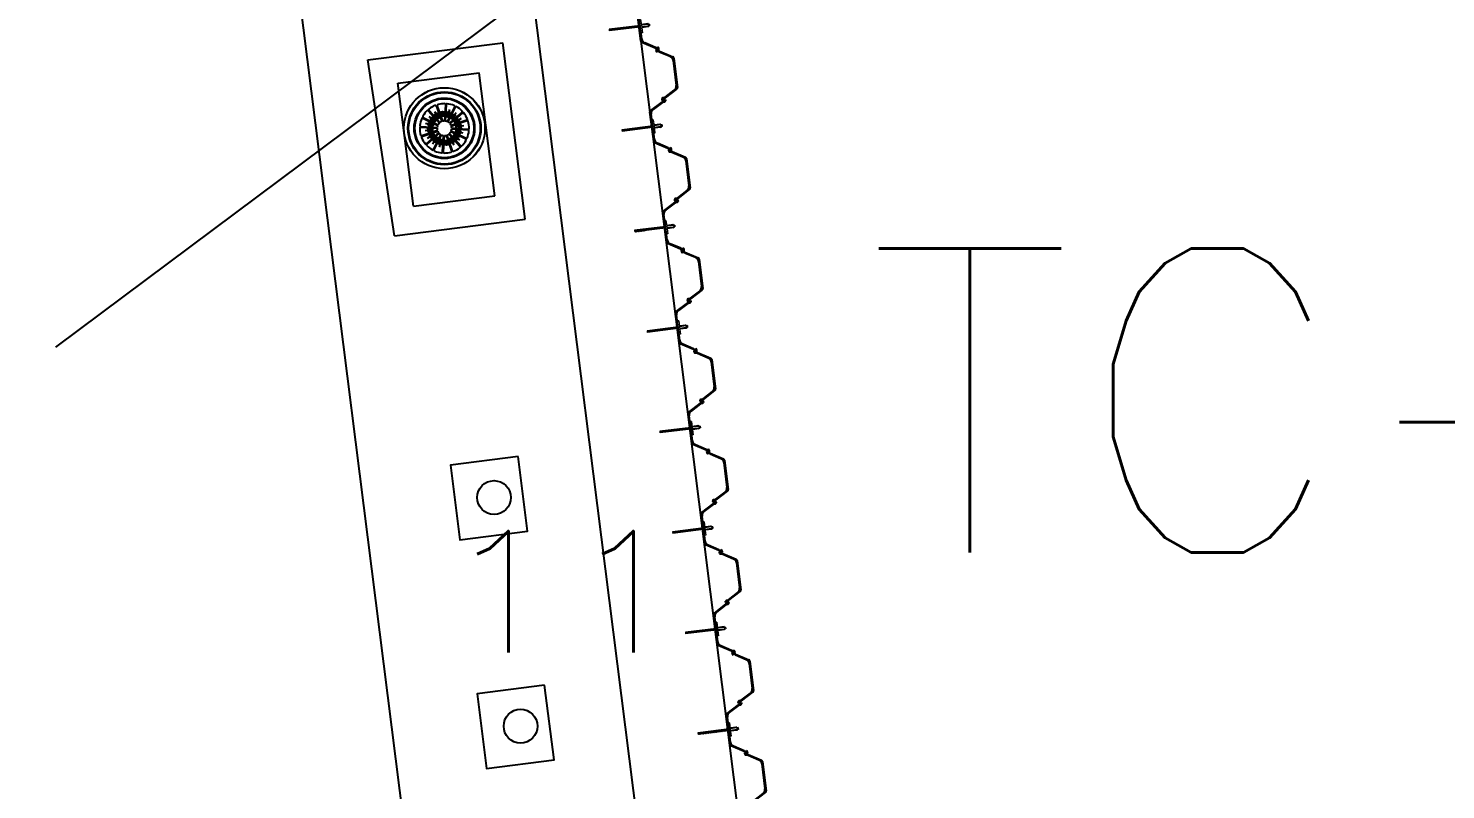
# Model space of a CAD drawing. Header units: inches. Extents: x 2621776591 to 2623670951, y 363331607 to 364354604.
# Drawn here: x 2622180913 to 2622201907, y 363897875 to 363909148 of the extents above; entities that cross this region are included whole.
import ezdxf

# ---------------------------------------------------------------- set-up
doc = ezdxf.new("R2010")
doc.units = ezdxf.units.IN
doc.header["$MEASUREMENT"] = 0
for name, pattern in [('ACAD_ISO10W100', [18, 12, -3, 0, -3]), ('BORDERX2', [3.5, 1, -0.5, 1, -0.5, 0, -0.5]), ('CENTER', [2, 1.25, -0.25, 0.25, -0.25]), ('HIDDEN', [0.375, 0.25, -0.125])]:
    doc.linetypes.add(name, pattern=pattern)
for name, color, linetype in [('BOLLARD', 1, 'Continuous'), ('Bollard Nos.', 7, 'Continuous'), ('CAPSTAN', 1, 'Continuous'), ('DIM', 8, 'Continuous'), ('PIER', 7, 'Continuous'), ('SHEETPILE', 9, 'Continuous'), ('TEXT2', 1, 'Continuous'), ('TEXT3', 6, 'Continuous')]:
    doc.layers.add(name, color=color, linetype=linetype)
doc.layers.add('CRANE', color=7, linetype='Continuous', true_color=0x7f3f7f)
doc.styles.add('ROMANS', font='romans')
pattern_1 = [(345, (493164.883786, 2793723.2724025), (0.0024652514046, 0.009200443495403), [])]

# ---------------------------------------------------------------- blocks, each defined once
blk = doc.blocks.new('AU25D')
at = {"color": 7}
for p, q in [((776, 28), (884, 213)), ((906, 225), (1344, 225)), ((938, 210), (1312, 210)), ((1474, 28), (1366, 213)), ((-18, 10), (-18, 3)), ((-8, 10), (-8, 8)), ((7, -7), (-7, 6)), ((-6, 22), (18, 22)), ((-5, 12), (15, 12)), ((23, -18), (20, 8)), ((32, -14), (30, 12)), ((718, -14), (720, 12)), ((727, -18), (730, 8)), ((756, 22), (732, 22)), ((755, 12), (735, 12)), ((757, 7), (743, -6)), ((743, -7), (757, 6)), ((750, 10), (755, 10)), ((758, 10), (758, 8)), ((768, 10), (768, 3)), ((773, 18), (770, -8)), ((782, 14), (780, -12)), ((786, 24), (873, 174)), ((1464, 24), (1377, 174)), ((1468, 14), (1470, -12)), ((1477, 18), (1480, -8)), ((1493, 7), (1507, -6)), ((1500, 10), (1495, 10)), ((0, -10), (5, -10)), ((26, -28), (134, -213)), ((36, -24), (123, -174)), ((724, -28), (616, -213)), ((714, -24), (627, -174)), ((732, -10), (732, -3)), ((742, -10), (742, -8)), ((744, -22), (768, -22)), ((750, -10), (745, -10)), ((745, -12), (765, -12)), ((1506, -22), (1482, -22)), ((1505, -12), (1485, -12)), ((1508, -10), (1508, -8)), ((1518, -10), (1518, -3)), ((594, -225), (156, -225)), ((562, -210), (188, -210))]:
    blk.add_line(p, q, dxfattribs=at)
at = {"color": 4, "linetype": 'ACAD_ISO10W100'}
for p, q in [((5, 0), (-5, 0)), ((0, 5), (0, -5)), ((755, 0), (745, 0)), ((750, 5), (750, -5)), ((750, 5), (750, -5)), ((750, -5), (750, 5)), ((1495, 0), (1505, 0)), ((1500, -5), (1500, 5))]:
    blk.add_line(p, q, dxfattribs=at)
at = {"color": 7}
for centre, radius, start, end in [((938, 135), 75, 90, 149.5537), ((906, 200), 25, 90, 149.5537), ((1312, 135), 75, 30.4463, 90), ((1344, 200), 25, 30.4463, 90), ((-6, 10), 12, 90, 180), ((-8, 3), 10, 180, 220.5383), ((-5, 10), 3, 90, 180), ((-5, 8), 3, 180, 228), ((15, 8), 5, 5.711, 90), ((18, 10), 12, 5.711, 90), ((732, 10), 12, 90, 174.289), ((735, 8), 5, 90, 174.289), ((742, -3), 10, 139.4617, 180), ((750, -10), 20, 90, 139.4617), ((755, 10), 3, 0, 90), ((755, 8), 2.13, 312, 90), ((756, 10), 12, 0, 90), ((755, 8), 3, 312, 0), ((758, 3), 10, 319.4617, 0), ((798, 16), 25, 149.5537, 174.289), ((807, 12), 25, 149.5537, 174.289), ((1443, 12), 25, 5.711, 30.4463), ((1452, 16), 25, 5.711, 30.4463), ((1495, 8), 2.13, 90, 228), ((1500, -10), 20, 40.5383, 90), ((1508, -3), 10, 0, 40.5383), ((0, 10), 20, 220.5383, 270), ((5, -8), 2.13, 270, 48), ((48, -16), 25, 185.711, 210.4463), ((57, -12), 25, 185.711, 210.4463), ((188, -135), 75, 210.4463, 270), ((562, -135), 75, 270, 329.5537), ((693, -12), 25, 329.5537, 354.289), ((702, -16), 25, 329.5537, 354.289), ((744, -10), 12, 180, 270), ((745, -8), 3, 132, 180), ((745, -10), 3, 180, 270), ((745, -8), 2.13, 132, 270), ((750, 10), 20, 270, 319.4617), ((765, -8), 5, 270, 354.289), ((768, -10), 12, 270, 354.289), ((1482, -10), 12, 185.711, 270), ((1485, -8), 5, 185.711, 270), ((1505, -10), 3, 270, 0), ((1506, -10), 12, 270, 0), ((1505, -8), 3, 0, 48), ((156, -200), 25, 210.4463, 270), ((594, -200), 25, 270, 329.5537)]:
    blk.add_arc(centre, radius, start, end, dxfattribs=at)
blk = doc.blocks.new('A$C571E2E11')
at = {"lineweight": 0}
h = blk.add_hatch(dxfattribs=at)
h.set_pattern_fill('ANSI31', color=9, scale=0.003, angle=300, style=0)
h.set_pattern_definition(pattern_1)
h.paths.add_polyline_path([(0.348, 0.503), (0.327, 0.517), (0.316, 0.5), (0.337, 0.486)])
h = blk.add_hatch(dxfattribs=at)
h.set_pattern_fill('ANSI31', color=9, scale=0.003, angle=300, style=0)
h.set_pattern_definition(pattern_1)
h.paths.add_polyline_path([(0.272, 0.386), (0.251, 0.399), (0, 0.014), (0.021, 0)])
at = {"color": 9, "lineweight": 0}
for points in [[(0.188, 0.464), (0.177, 0.447)], [(0.177, 0.447), (0.345, 0.338)], [(0.188, 0.464), (0.262, 0.416)], [(0.306, 0.507), (0.251, 0.423)], [(0.316, 0.5), (0.262, 0.416)], [(0.337, 0.486), (0.283, 0.402)], [(0.348, 0.479), (0.293, 0.396)], [(0.306, 0.507), (0.348, 0.479)], [(0.327, 0.517), (0.316, 0.5)], [(0.327, 0.517), (0.348, 0.503)], [(0.348, 0.503), (0.337, 0.486)], [(0.251, 0.399), (0, 0.014)], [(0.272, 0.386), (0.021, 0)], [(0.262, 0.416), (0.356, 0.355)], [(0.356, 0.355), (0.345, 0.338)], [(0, 0.014), (0.021, 0)]]:
    blk.add_lwpolyline(points, dxfattribs=at)
for centre, start, end in [((0.309, 0.488), 61.3563, 134.13), ((0.329, 0.475), 339.8269, 52.6006)]:
    blk.add_arc(centre, 0.0139, start, end, dxfattribs=at)
blk = doc.blocks.new('SHEETPILE')
at = {"color": 9, "xscale": 0.0009999999659256785, "yscale": 0.0009999999659256785, "zscale": 0.0009999999659256785, "rotation": 326.9660295775478}
for p in [(239.661, -155.572), (240.919, -156.39), (242.176, -157.207), (243.434, -158.025), (244.692, -158.843), (245.949, -159.66), (247.207, -160.478), (248.464, -161.296)]:
    blk.add_blockref('AU25D', p, dxfattribs=at)
at = {"color": 9, "lineweight": 30, "rotation": 359.9875883989228}
for p in [(239.6, -156.345, 0), (240.857, -157.163, 0), (242.115, -157.981, 0), (243.372, -158.798, 0), (244.63, -159.616, 0), (245.887, -160.434, 0), (247.145, -161.251, 0), (248.402, -162.069, 0)]:
    blk.add_blockref('A$C571E2E11', p, dxfattribs=at)
blk = doc.blocks.new('CAPSTAN')
at = {"layer": 'CAPSTAN', "ltscale": 100}
for p, q in [((492475.98, 2793342.31), (492476.047, 2793342.158)), ((492475.991, 2793342.315), (492476.058, 2793342.162)), ((492476.114, 2793342.342), (492476.117, 2793342.176)), ((492476.126, 2793342.343), (492476.129, 2793342.176)), ((492476.25, 2793342.321), (492476.189, 2793342.165)), ((492476.261, 2793342.316), (492476.201, 2793342.161)), ((492476.368, 2793342.248), (492476.252, 2793342.128)), ((492475.803, 2793342.109), (492475.951, 2793342.051)), ((492475.808, 2793342.12), (492475.956, 2793342.063)), ((492475.868, 2793342.23), (492475.988, 2793342.114)), ((492475.876, 2793342.238), (492475.997, 2793342.123)), ((492475.952, 2793342.132), (492475.977, 2793342.158)), ((492476.376, 2793342.24), (492476.261, 2793342.12)), ((492476.449, 2793342.137), (492476.296, 2793342.07)), ((492476.453, 2793342.126), (492476.301, 2793342.059)), ((492475.774, 2793341.988), (492475.941, 2793341.991)), ((492475.774, 2793341.976), (492475.941, 2793341.979)), ((492475.801, 2793341.853), (492475.954, 2793341.92)), ((492475.806, 2793341.842), (492475.959, 2793341.909)), ((492475.878, 2793341.738), (492475.994, 2793341.859)), ((492475.887, 2793341.73), (492476.002, 2793341.85)), ((492475.928, 2793341.883), (492475.914, 2793341.915)), ((492476.378, 2793341.74), (492476.258, 2793341.856)), ((492476.386, 2793341.749), (492476.266, 2793341.864)), ((492476.454, 2793341.855), (492476.299, 2793341.916)), ((492476.459, 2793341.866), (492476.303, 2793341.927)), ((492476.481, 2793342.003), (492476.314, 2793341.999)), ((492476.481, 2793341.991), (492476.314, 2793341.987)), ((492475.993, 2793341.662), (492476.054, 2793341.818)), ((492476.004, 2793341.658), (492476.065, 2793341.813)), ((492476.129, 2793341.636), (492476.125, 2793341.803)), ((492476.141, 2793341.636), (492476.137, 2793341.803)), ((492476.264, 2793341.663), (492476.197, 2793341.816)), ((492476.275, 2793341.668), (492476.208, 2793341.821))]:
    blk.add_line(p, q, dxfattribs=at)
at = {"layer": 'CAPSTAN', "linetype": 'HIDDEN', "ltscale": 100}
for p, q in [((492476.065, 2793342.271), (492476.092, 2793342.147)), ((492476.178, 2793342.273), (492476.155, 2793342.148)), ((492475.843, 2793342.04), (492475.968, 2793342.017)), ((492475.962, 2793342.226), (492476.035, 2793342.121)), ((492476.282, 2793342.232), (492476.214, 2793342.125)), ((492476.364, 2793342.154), (492476.26, 2793342.082)), ((492476.409, 2793342.051), (492476.285, 2793342.024)), ((492475.846, 2793341.927), (492475.97, 2793341.954)), ((492475.891, 2793341.824), (492475.995, 2793341.897)), ((492476.04, 2793341.852), (492475.971, 2793341.745)), ((492476.077, 2793341.705), (492476.099, 2793341.83)), ((492476.189, 2793341.708), (492476.162, 2793341.832)), ((492476.292, 2793341.753), (492476.22, 2793341.857)), ((492476.411, 2793341.939), (492476.286, 2793341.961))]:
    blk.add_line(p, q, dxfattribs=at)
at = {"layer": 'CAPSTAN', "linetype": 'HIDDEN', "ltscale": 5}
for p, q in [((492475.951, 2793342.051), (492476.025, 2793342.023)), ((492475.956, 2793342.063), (492476.029, 2793342.034)), ((492475.988, 2793342.114), (492476.045, 2793342.059)), ((492475.997, 2793342.123), (492476.054, 2793342.068)), ((492476.047, 2793342.158), (492476.078, 2793342.085)), ((492476.058, 2793342.162), (492476.089, 2793342.09)), ((492476.117, 2793342.176), (492476.119, 2793342.097)), ((492476.129, 2793342.176), (492476.131, 2793342.097)), ((492476.189, 2793342.165), (492476.161, 2793342.092)), ((492476.201, 2793342.161), (492476.172, 2793342.087)), ((492476.252, 2793342.128), (492476.197, 2793342.071)), ((492476.261, 2793342.12), (492476.206, 2793342.063)), ((492476.296, 2793342.07), (492476.223, 2793342.038)), ((492476.301, 2793342.059), (492476.228, 2793342.027)), ((492475.941, 2793341.991), (492476.019, 2793341.993)), ((492475.941, 2793341.979), (492476.02, 2793341.981)), ((492475.954, 2793341.92), (492476.026, 2793341.951)), ((492475.959, 2793341.909), (492476.031, 2793341.94)), ((492475.994, 2793341.859), (492476.048, 2793341.916)), ((492476.002, 2793341.85), (492476.057, 2793341.907)), ((492476.054, 2793341.818), (492476.083, 2793341.891)), ((492476.065, 2793341.813), (492476.094, 2793341.887)), ((492476.125, 2793341.803), (492476.123, 2793341.881)), ((492476.137, 2793341.803), (492476.135, 2793341.882)), ((492476.197, 2793341.816), (492476.165, 2793341.888)), ((492476.208, 2793341.821), (492476.176, 2793341.893)), ((492476.258, 2793341.856), (492476.201, 2793341.91)), ((492476.266, 2793341.864), (492476.209, 2793341.919)), ((492476.299, 2793341.916), (492476.225, 2793341.944)), ((492476.303, 2793341.927), (492476.23, 2793341.956)), ((492476.314, 2793341.999), (492476.235, 2793341.997)), ((492476.314, 2793341.987), (492476.235, 2793341.985))]:
    blk.add_line(p, q, dxfattribs=at)
at = {"layer": 'CAPSTAN', "ltscale": 100}
for centre, radius in [((492476.127, 2793341.989), 0.6), ((492476.127, 2793341.989), 0.54), ((492476.127, 2793341.989), 0.53), ((492476.127, 2793341.989), 0.448), ((492476.127, 2793341.989), 0.438), ((492475.905, 2793342.029), 0.0266), ((492475.905, 2793342.029), 0.0146), ((492475.937, 2793342.111), 0.0266), ((492475.937, 2793342.111), 0.0146), ((492475.998, 2793342.174), 0.0266), ((492475.998, 2793342.174), 0.0146), ((492476.079, 2793342.21), 0.0266), ((492476.079, 2793342.21), 0.0146), ((492476.167, 2793342.212), 0.0266), ((492476.167, 2793342.212), 0.0146), ((492476.249, 2793342.18), 0.0266), ((492476.249, 2793342.18), 0.0146), ((492476.312, 2793342.119), 0.0266), ((492476.312, 2793342.119), 0.0146), ((492476.348, 2793342.038), 0.0266), ((492476.348, 2793342.038), 0.0146), ((492475.907, 2793341.941), 0.0266), ((492475.907, 2793341.941), 0.0146), ((492475.942, 2793341.86), 0.0266), ((492475.942, 2793341.86), 0.0146), ((492476.257, 2793341.804), 0.0266), ((492476.318, 2793341.868), 0.0266), ((492476.318, 2793341.868), 0.0146), ((492476.35, 2793341.95), 0.0266), ((492476.35, 2793341.95), 0.0146), ((492476.006, 2793341.799), 0.0266), ((492476.006, 2793341.799), 0.0146), ((492476.088, 2793341.767), 0.0266), ((492476.088, 2793341.767), 0.0146), ((492476.176, 2793341.769), 0.0266), ((492476.176, 2793341.769), 0.0146), ((492476.257, 2793341.804), 0.0146)]:
    blk.add_circle(centre, radius, dxfattribs=at)
at = {"layer": 'CAPSTAN', "linetype": 'CENTER', "ltscale": 0.1}
blk.add_circle((492476.127, 2793341.989), 0.226, dxfattribs=at)
at = {"layer": 'CAPSTAN', "ltscale": 100}
for centre, radius, start, end in [((492475.885, 2793342.247), 0.012, 133.2703, 226.1854), ((492476.127, 2793341.989), 0.366, 116.6004, 133.2703), ((492475.969, 2793342.306), 0.012, 23.6854, 116.6004), ((492476.002, 2793342.32), 0.012, 110.7703, 203.6854), ((492476.127, 2793341.989), 0.366, 94.1004, 110.7703), ((492476.102, 2793342.342), 0.012, 1.1854, 94.1004), ((492476.138, 2793342.343), 0.012, 88.2703, 181.1854), ((492476.127, 2793341.989), 0.366, 71.6004, 88.2703), ((492476.239, 2793342.325), 0.012, 338.6854, 71.6004), ((492476.272, 2793342.312), 0.012, 65.7703, 158.6854), ((492476.127, 2793341.989), 0.366, 49.1004, 65.7703), ((492476.359, 2793342.257), 0.012, 316.1854, 49.1004), ((492476.127, 2793341.989), 0.366, 162.9877, 178.2703), ((492475.796, 2793342.091), 0.02, 68.6854, 162.9877), ((492475.816, 2793342.139), 0.02, 153.3325, 248.6854), ((492476.179, 2793341.956), 0.426, 140.2886, 153.3325), ((492475.86, 2793342.221), 0.012, 46.1854, 139.1004), ((492476.127, 2793341.989), 0.181, 162.3652, 177.5055), ((492475.949, 2793342.046), 0.006, 342.3652, 68.6854), ((492475.958, 2793342.068), 0.006, 248.6854, 335.0055), ((492476.127, 2793341.989), 0.181, 139.8652, 155.0055), ((492475.984, 2793342.11), 0.006, 319.8652, 46.1854), ((492476.001, 2793342.127), 0.006, 226.1854, 312.5055), ((492476.127, 2793341.989), 0.181, 117.3652, 132.5055), ((492476.041, 2793342.155), 0.006, 297.3652, 23.6854), ((492476.063, 2793342.165), 0.006, 203.6854, 290.0055), ((492476.127, 2793341.989), 0.181, 94.8652, 110.0055), ((492476.111, 2793342.175), 0.006, 274.8652, 1.1854), ((492476.135, 2793342.176), 0.006, 181.1854, 267.5055), ((492476.127, 2793341.989), 0.181, 72.3652, 87.5055), ((492476.184, 2793342.167), 0.006, 252.3652, 338.6854), ((492476.206, 2793342.159), 0.006, 158.6854, 245.0055), ((492476.127, 2793341.989), 0.181, 49.8652, 65.0055), ((492476.248, 2793342.132), 0.006, 229.8652, 316.1854), ((492476.265, 2793342.116), 0.006, 136.1854, 222.5055), ((492476.127, 2793341.989), 0.181, 27.3652, 42.5055), ((492476.293, 2793342.075), 0.006, 207.3652, 293.6853), ((492476.303, 2793342.053), 0.006, 113.6853, 200.0055), ((492476.127, 2793341.989), 0.181, 4.8652, 20.0055), ((492476.385, 2793342.232), 0.012, 43.2703, 136.1854), ((492476.127, 2793341.989), 0.366, 26.6004, 43.2703), ((492476.444, 2793342.148), 0.012, 293.6853, 26.6004), ((492476.458, 2793342.115), 0.012, 20.7703, 113.6853), ((492476.127, 2793341.989), 0.366, 4.1004, 20.7703), ((492475.773, 2793342), 0.012, 178.2703, 271.1854), ((492475.774, 2793341.964), 0.012, 91.1854, 184.1004), ((492476.127, 2793341.989), 0.366, 184.1004, 200.7703), ((492475.796, 2793341.864), 0.012, 200.7703, 293.6854), ((492475.811, 2793341.831), 0.012, 113.6854, 206.6004), ((492475.94, 2793341.997), 0.006, 271.1854, 357.5055), ((492475.941, 2793341.973), 0.006, 4.8652, 91.1854), ((492476.127, 2793341.989), 0.181, 184.8652, 200.0055), ((492475.952, 2793341.925), 0.006, 293.6854, 20.0055), ((492475.961, 2793341.903), 0.006, 27.3652, 113.6854), ((492476.127, 2793341.989), 0.181, 207.3652, 222.5055), ((492475.989, 2793341.863), 0.006, 316.1854, 42.5055), ((492476.007, 2793341.846), 0.006, 49.8652, 136.1854), ((492476.127, 2793341.989), 0.181, 229.8652, 245.0055), ((492476.127, 2793341.989), 0.181, 297.3652, 312.5055), ((492476.254, 2793341.851), 0.006, 46.1854, 132.5055), ((492476.27, 2793341.869), 0.006, 139.8652, 226.1854), ((492476.127, 2793341.989), 0.181, 319.8652, 335.0055), ((492476.297, 2793341.91), 0.006, 68.6854, 155.0055), ((492476.305, 2793341.933), 0.006, 162.3652, 248.6854), ((492476.127, 2793341.989), 0.181, 342.3652, 357.5055), ((492476.314, 2793342.005), 0.006, 184.8652, 271.1854), ((492476.314, 2793341.981), 0.006, 91.1854, 177.5055), ((492476.127, 2793341.989), 0.366, 319.1004, 335.7703), ((492476.45, 2793341.844), 0.012, 335.7703, 68.6854), ((492476.463, 2793341.877), 0.012, 248.6854, 341.6004), ((492476.127, 2793341.989), 0.366, 341.6004, 358.2703), ((492476.48, 2793342.015), 0.012, 271.1854, 4.1004), ((492476.481, 2793341.979), 0.012, 358.2703, 91.1854), ((492476.127, 2793341.989), 0.366, 206.6004, 223.2703), ((492475.87, 2793341.747), 0.012, 223.2703, 316.1854), ((492475.895, 2793341.722), 0.012, 136.1854, 229.1004), ((492476.127, 2793341.989), 0.366, 229.1004, 245.7703), ((492475.982, 2793341.666), 0.012, 245.7703, 338.6854), ((492476.016, 2793341.653), 0.012, 158.6854, 251.6004), ((492476.127, 2793341.989), 0.366, 251.6004, 268.2703), ((492476.048, 2793341.82), 0.006, 338.6854, 65.0055), ((492476.071, 2793341.811), 0.006, 72.3652, 158.6854), ((492476.127, 2793341.989), 0.181, 252.3652, 267.5055), ((492476.117, 2793341.635), 0.012, 268.2703, 1.1854), ((492476.119, 2793341.802), 0.006, 1.1854, 87.5055), ((492476.143, 2793341.803), 0.006, 94.8652, 181.1854), ((492476.153, 2793341.636), 0.012, 181.1854, 274.1004), ((492476.127, 2793341.989), 0.181, 274.8652, 290.0055), ((492476.127, 2793341.989), 0.366, 274.1004, 290.7703), ((492476.191, 2793341.814), 0.006, 23.6854, 110.0055), ((492476.213, 2793341.823), 0.006, 117.3652, 203.6854), ((492476.253, 2793341.658), 0.012, 290.7703, 23.6854), ((492476.286, 2793341.673), 0.012, 203.6854, 296.6004), ((492476.127, 2793341.989), 0.366, 296.6004, 313.2703), ((492476.37, 2793341.731), 0.012, 313.2703, 46.1854), ((492476.395, 2793341.757), 0.012, 226.1854, 319.1004)]:
    blk.add_arc(centre, radius, start, end, dxfattribs=at)
at = {"layer": 'CAPSTAN', "linetype": 'HIDDEN', "ltscale": 5}
for start, end in [(139.375, 155.4957), (116.8751, 132.9957), (94.375, 110.4957), (71.8751, 87.9957), (49.375, 65.4957), (26.875, 42.9957), (161.8751, 177.9957), (184.3751, 200.4957), (206.8751, 222.9957), (229.375, 245.4957), (251.8751, 267.9957), (274.375, 290.4957), (296.8751, 312.9957), (319.375, 335.4957), (4.3751, 20.4956), (341.8751, 357.9957)]:
    blk.add_arc((492476.127, 2793341.989), 0.108, start, end, dxfattribs=at)
blk = doc.blocks.new('A$C6b66f7a2')
at = {"layer": 'BOLLARD'}
for points in [[(2622188168, 363902807), (2622187166, 363902680), (2622187306, 363901574), (2622188308, 363901701)], [(2622188561, 363899421), (2622187559, 363899294), (2622187698, 363898188), (2622188700, 363898315)]]:
    blk.add_lwpolyline(points, close=True, dxfattribs=at)
for centre in [(2622187811, 363902200), (2622188204, 363898814)]:
    blk.add_circle(centre, 250, dxfattribs=at)
at = {"layer": 'CAPSTAN'}
for p, q in [((2622185940, 363908682), (2622187940, 363908935)), ((2622188270, 363906320), (2622187940, 363908933)), ((2622186337, 363906076), (2622185940, 363908682)), ((2622186387, 363908335), (2622187593, 363908488)), ((2622187823, 363906667), (2622187593, 363908488)), ((2622186617, 363906515), (2622186387, 363908335)), ((2622186617, 363906515), (2622187823, 363906667)), ((2622186337, 363906076), (2622188270, 363906320))]:
    blk.add_line(p, q, dxfattribs=at)
blk.add_circle((2622187076, 363907668), 600, dxfattribs=at)
at = {"layer": 'CAPSTAN', "lineweight": 15, "xscale": 1000, "yscale": 1000, "zscale": 1000, "rotation": 310.2404331345686}
blk.add_blockref('CAPSTAN', (171778570, -1064654671), dxfattribs=at)
at = {"layer": 'Bollard Nos.', "style": 'ROMANS', "width": 1.2}
blk.add_text('11', height=1800, dxfattribs=at).set_placement((2622187007, 363899903))

msp = doc.modelspace()

# ---------------------------------------------------------------- linework, layer by layer
at = {"layer": 'CRANE', "color": 3}
msp.add_line((2622181319.1, 363904427.5, 0), (2622230924.4, 363941453.5, 0), dxfattribs=at)
at = {"layer": 'CRANE', "color": 82, "linetype": 'BORDERX2', "true_color": 0x33cc00}
msp.add_circle((2622181319.1, 363904427.5, 0), 61900, dxfattribs=at)
at = {"layer": 'PIER'}
for p, q in [((2622237748.7, 363530591), (2622154132, 364193027.6)), ((2622236260.4, 363530403.2), (2622152831.8, 364191349.6))]:
    msp.add_line(p, q, dxfattribs=at)
at = {"layer": 'TEXT2'}
msp.add_line((2622151194.8, 364176374.2), (2622226613.1, 363579913.6), dxfattribs=at)

# ---------------------------------------------------------------- block references
at = {"layer": 'DIM'}
msp.add_blockref('A$C6b66f7a2', (0, 0), dxfattribs=at)
at = {"layer": 'SHEETPILE', "color": 10, "linetype": 'Continuous', "xscale": 999.9999629246952, "yscale": 999.99999995941, "zscale": 999.9999999999998, "rotation": 310.2281254504237}
msp.add_blockref('SHEETPILE', (2622154132, 364193027.6, 0), dxfattribs=at)

# ---------------------------------------------------------------- next in the draw order: texts
at = {"layer": 'TEXT3', "insert": (2622203154.3, 363903636.9), "char_height": 4500, "attachment_point": 5, "style": 'ROMANS', "bg_fill": 3, "box_fill_scale": 1.3, "bg_fill_color": 256, "bg_fill_transparency": 0}
msp.add_mtext('\\A1;TC-E2', dxfattribs=at)

doc.saveas('drawing.dxf')
